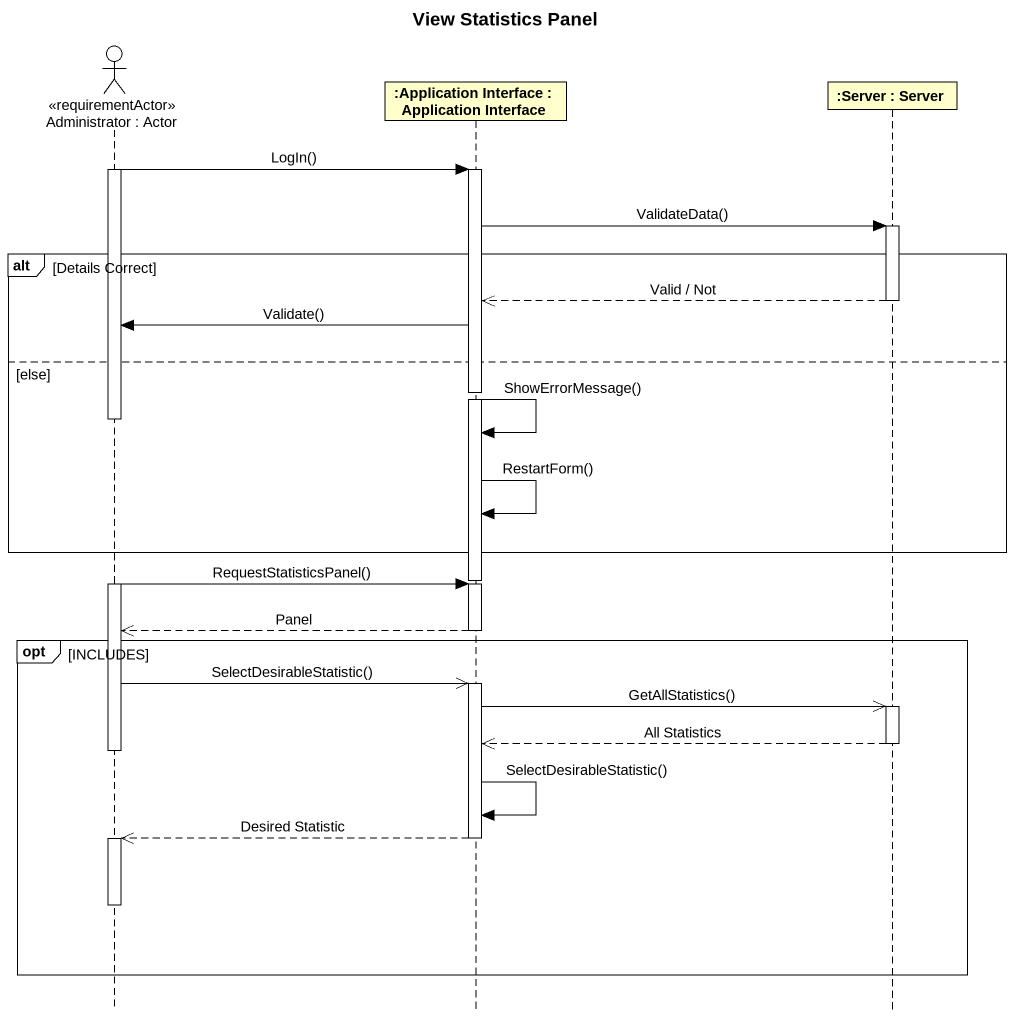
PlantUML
@startuml
title View Statistics Panel
hide footbox
actor "Administrator : Actor" as Administrator <<requirementActor>>
participant ":Application Interface : Application Interface" as Application_Interface
participant ":Server : Server" as Server

activate Administrator
Administrator -> Application_Interface : LogIn()
activate Application_Interface
Application_Interface -> Server : ValidateData()
activate Server
alt Details Correct
  Server -->> Application_Interface : Valid / Not
  deactivate Server
  Application_Interface -> Administrator : Validate()
else else
  deactivate Administrator
  Application_Interface -> Application_Interface : ShowErrorMessage()
  Application_Interface -> Application_Interface : RestartForm()
end
deactivate Application_Interface
activate Administrator
Administrator -> Application_Interface : RequestStatisticsPanel()
activate Application_Interface
Application_Interface -->> Administrator : Panel
deactivate Application_Interface
opt INCLUDES
  Administrator ->> Application_Interface : SelectDesirableStatistic()
  activate Application_Interface
  Application_Interface ->> Server : GetAllStatistics()
  activate Server
  Server -->> Application_Interface : All Statistics
  deactivate Server
  deactivate Administrator
  Application_Interface -> Application_Interface : SelectDesirableStatistic()
  Application_Interface -->> Administrator : Desired Statistic
  deactivate Application_Interface
  activate Administrator
  deactivate Administrator
end
@enduml
